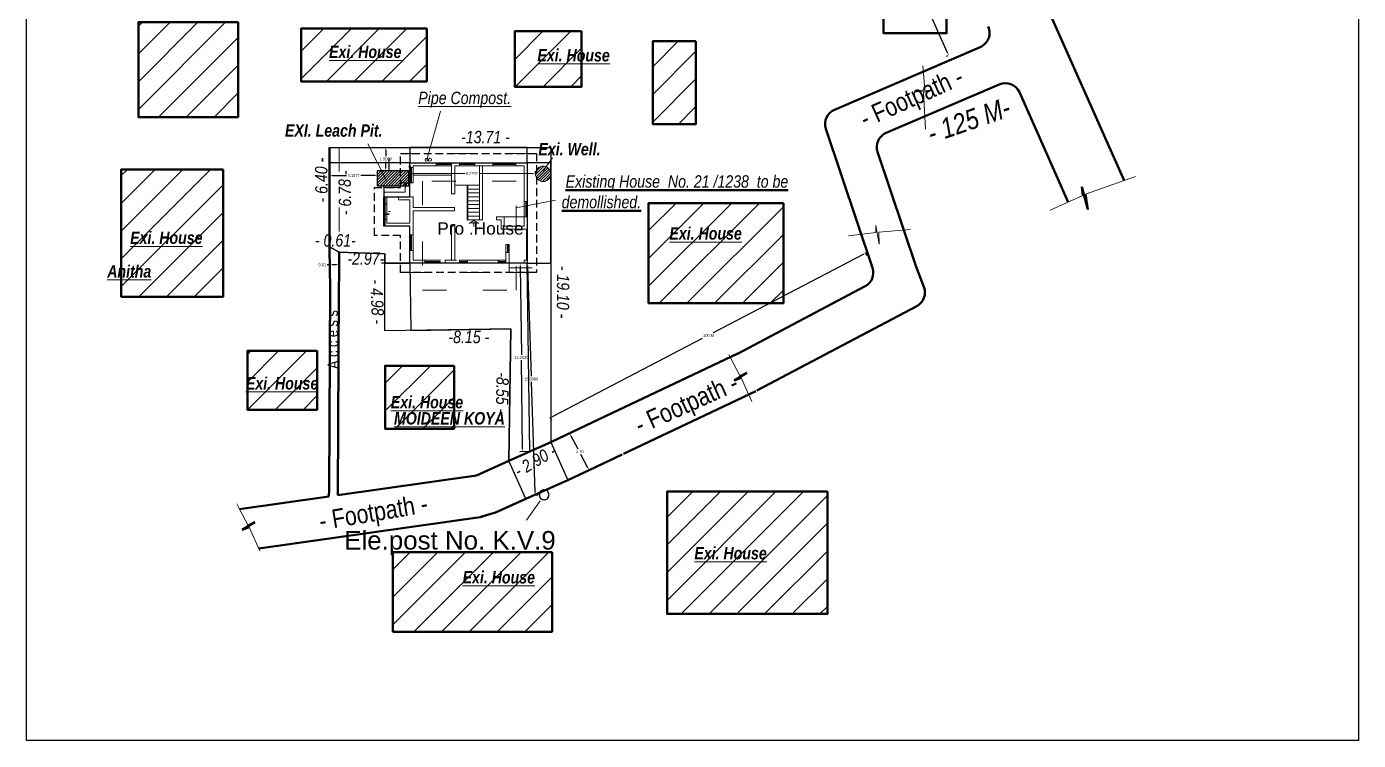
# Model space of a CAD drawing. Header units: metres. Extents: x -434 to -90, y -42 to 108.
# Drawn here: x -388.6 to -302.3, y -41.5 to 4.7 of the extents above; entities that cross this region are included whole.
import ezdxf

# ---------------------------------------------------------------- set-up
doc = ezdxf.new("R2010")
doc.units = ezdxf.units.M
doc.header["$MEASUREMENT"] = 0
doc.linetypes.add('ACAD_ISO03W100', pattern=[30, 12, -18])
doc.linetypes.add('DASHED', pattern=[0.75, 0.5, -0.25])
for name, color, linetype, plot in [('BLK_1_COVERED_AREA', 140, 'Continuous', False), ('BLK_1_LVL_0_BLDG_FOOT_PRINT', 1, 'Continuous', False), ('BLK_1_LVL_0_FRONT_YARD', 2, 'Continuous', False), ('BLK_1_LVL_0_REAR_YARD', 11, 'Continuous', False), ('BLK_1_LVL_0_SIDE_YARD1', 171, 'Continuous', False), ('BLK_1_LVL_0_SIDE_YARD2', 102, 'Continuous', False), ('BLK_1_MAX_HEIGHT_CAL', 7, 'Continuous', False), ('CULD_1', 6, 'Continuous', False), ('DIST_WELL', 7, 'Continuous', False), ('PLOT_BOUNDARY', 70, 'Continuous', False), ('SHORTEST_DIST_TO_ROAD', 7, 'Continuous', False), ('WASTE_DISPOSAL', 7, 'Continuous', False), ('WELL', 7, 'Continuous', False)]:
    doc.layers.add(name, color=color, linetype=linetype, plot=plot)
doc.layers.add('SHADE_OVERHANG', color=6, linetype='Continuous')
doc.styles.get("Standard").update_dxf_attribs({"font": 'ARIAL.TTF'})
doc.dimstyles.get("Standard").update_dxf_attribs({"dimtxt": 0.18, "dimasz": 0.18, "dimexe": 0.18, "dimexo": 0.0625, "dimgap": 0.09, "dimtad": 0, "dimtih": 1, "dimtoh": 1, "dimdec": 4, "dimzin": 0, "dimdsep": 46, "dimtxsty": 'Standard', "dimcen": 0.09, "dimadec": 0, "dimazin": 0, "dimtfac": 1, "dimtdec": 4, "dimtofl": 0, "dimtmove": 0, "dimatfit": 3, "dimfxl": 1, "dimtolj": 1, "dimtzin": 0, "dimarcsym": 0})
pattern_1 = [(45, (-257165.0639, 286690.3285), (-0.898025612, 0.898025612), [])]

# ---------------------------------------------------------------- blocks, each defined once
blk = doc.blocks.new('*D160')
at = {"color": 0, "lineweight": -2, "ltscale": 0.13, "transparency": 16777216}
for p, q in [((-368.928, -10.741), (-369.108, -10.743)), ((-368.927, -10.801), (-368.926, -10.921)), ((-368.513, -10.736), (-368.748, -10.739)), ((-368.332, -10.793), (-368.331, -10.913))]:
    blk.add_line(p, q, dxfattribs=at)
at = {"color": 0, "ltscale": 0.13, "transparency": 16777216}
for points in [[(-368.748, -10.709), (-368.748, -10.769), (-368.928, -10.741)], [(-368.513, -10.706), (-368.513, -10.766), (-368.333, -10.733)]]:
    blk.add_solid(points, dxfattribs=at)
at = {"layer": 'Defpoints', "color": 0, "ltscale": 0.13, "transparency": 16777216}
for p in [(-368.928, -10.739), (-368.928, -10.741), (-368.333, -10.731)]:
    blk.add_point(p, dxfattribs=at)
at = {"color": 0, "lineweight": 20, "ltscale": 0.13, "transparency": 16777216, "insert": (-369.455, -10.743), "char_height": 0.18, "attachment_point": 5}
blk.add_mtext('\\A1; 0.61', dxfattribs=at)
blk = doc.blocks.new('*D161')
at = {"color": 0, "lineweight": -2, "ltscale": 0.13, "transparency": 16777216}
for p, q in [((-353.359, -21.63), (-353.256, -21.574)), ((-353.329, -21.818), (-352.871, -22.668)), ((-352.217, -23.881), (-352.675, -23.031)), ((-352.077, -24.01), (-351.974, -23.954))]:
    blk.add_line(p, q, dxfattribs=at)
at = {"color": 0, "ltscale": 0.13, "transparency": 16777216}
for points in [[(-353.302, -21.804), (-353.355, -21.832), (-353.414, -21.659)], [(-352.191, -23.867), (-352.244, -23.895), (-352.132, -24.04)]]:
    blk.add_solid(points, dxfattribs=at)
at = {"layer": 'Defpoints', "color": 0, "ltscale": 0.13, "transparency": 16777216}
for p in [(-353.414, -21.659), (-352.132, -24.04), (-352.132, -24.04)]:
    blk.add_point(p, dxfattribs=at)
at = {"color": 0, "lineweight": 9, "ltscale": 0.13, "transparency": 16777216, "insert": (-352.773, -22.849), "char_height": 0.18, "attachment_point": 5}
blk.add_mtext('\\A1; 2.70', dxfattribs=at)
blk = doc.blocks.new('*D150')
at = {"color": 0, "lineweight": -2, "ltscale": 0.13, "transparency": 16777216}
for p, q in [((-340.521, 28.756), (-340.628, 28.708)), ((-340.39, 28.618), (-334.738, 15.983)), ((-328.924, 2.984), (-334.576, 15.619)), ((-328.907, 2.795), (-329.014, 2.747))]:
    blk.add_line(p, q, dxfattribs=at)
at = {"color": 0, "ltscale": 0.13, "transparency": 16777216}
for points in [[(-340.363, 28.63), (-340.418, 28.605), (-340.464, 28.782)], [(-328.896, 2.997), (-328.951, 2.972), (-328.85, 2.82)]]:
    blk.add_solid(points, dxfattribs=at)
at = {"layer": 'Defpoints', "color": 0, "ltscale": 0.13, "transparency": 16777216}
for p in [(-340.464, 28.782), (-328.85, 2.82), (-328.85, 2.82)]:
    blk.add_point(p, dxfattribs=at)
at = {"color": 0, "lineweight": 9, "ltscale": 0.13, "transparency": 16777216, "insert": (-334.657, 15.801), "char_height": 0.18, "attachment_point": 5}
blk.add_mtext('\\A1; 300. M', dxfattribs=at)
blk = doc.blocks.new('*D151')
at = {"color": 0, "lineweight": -2, "ltscale": 0.13, "transparency": 16777216}
for p, q in [((-334.391, -10.067), (-344.098, -15.136)), ((-334.255, -9.938), (-334.148, -10.143)), ((-354.501, -20.568), (-344.794, -15.499)), ((-354.684, -20.606), (-354.577, -20.811))]:
    blk.add_line(p, q, dxfattribs=at)
at = {"color": 0, "ltscale": 0.13, "transparency": 16777216}
for points in [[(-334.405, -10.04), (-334.377, -10.094), (-334.232, -9.984)], [(-354.515, -20.541), (-354.487, -20.595), (-354.66, -20.651)]]:
    blk.add_solid(points, dxfattribs=at)
at = {"layer": 'Defpoints', "color": 0, "ltscale": 0.13, "transparency": 16777216}
for p in [(-334.284, -9.883), (-334.232, -9.984), (-354.713, -20.551)]:
    blk.add_point(p, dxfattribs=at)
at = {"color": 0, "lineweight": 9, "ltscale": 0.13, "transparency": 16777216, "insert": (-344.446, -15.317), "char_height": 0.18, "attachment_point": 5}
blk.add_mtext('\\A1; 100.M', dxfattribs=at)
blk = doc.blocks.new('*D190')
at = {"layer": 'Defpoints', "color": 0, "transparency": 16777216}
for p in [(-356.143, -10.635), (-356.442, -22.844), (-355.98, -22.837)]:
    blk.add_point(p, dxfattribs=at)
at = {"layer": 'SHORTEST_DIST_TO_ROAD', "color": 0, "lineweight": -2, "transparency": 16777216}
for p, q in [((-356.206, -10.636), (-356.786, -10.644)), ((-356.603, -10.822), (-356.526, -16.561)), ((-356.445, -22.664), (-356.522, -16.925)), ((-356.042, -22.838), (-356.622, -22.846))]:
    blk.add_line(p, q, dxfattribs=at)
at = {"layer": 'SHORTEST_DIST_TO_ROAD', "color": 0, "transparency": 16777216}
for points in [[(-356.573, -10.821), (-356.633, -10.822), (-356.606, -10.642)], [(-356.415, -22.663), (-356.475, -22.664), (-356.442, -22.844)]]:
    blk.add_solid(points, dxfattribs=at)
at = {"layer": 'SHORTEST_DIST_TO_ROAD', "color": 0, "transparency": 16777216, "insert": (-356.524, -16.743), "char_height": 0.18, "attachment_point": 5}
blk.add_mtext('\\A1;12.2030', dxfattribs=at)
blk = doc.blocks.new('*D191')
at = {"layer": 'BLK_1_MAX_HEIGHT_CAL', "color": 0, "lineweight": -2, "transparency": 16777216}
for p, q in [((-356.137, -10.815), (-355.891, -17.954)), ((-356.081, -10.633), (-355.963, -10.629)), ((-355.633, -25.456), (-355.879, -18.318)), ((-355.565, -25.634), (-355.447, -25.63))]:
    blk.add_line(p, q, dxfattribs=at)
at = {"layer": 'BLK_1_MAX_HEIGHT_CAL', "color": 0, "transparency": 16777216}
for points in [[(-356.107, -10.814), (-356.167, -10.816), (-356.143, -10.635)], [(-355.603, -25.455), (-355.663, -25.457), (-355.627, -25.636)]]:
    blk.add_solid(points, dxfattribs=at)
at = {"layer": 'Defpoints', "color": 0, "transparency": 16777216}
for p in [(-356.143, -10.635), (-355.627, -25.636), (-355.627, -25.636)]:
    blk.add_point(p, dxfattribs=at)
at = {"layer": 'BLK_1_MAX_HEIGHT_CAL', "color": 0, "transparency": 16777216, "insert": (-355.885, -18.136), "char_height": 0.18, "attachment_point": 5}
blk.add_mtext('\\A1;15.0098', dxfattribs=at)
blk = doc.blocks.new('*D192')
at = {"layer": 'Defpoints', "color": 0, "transparency": 16777216}
for p in [(-365.835, -3.133), (-365.307, -3.133), (-365.835, -4.639)]:
    blk.add_point(p, dxfattribs=at)
at = {"layer": 'DIST_WELL', "color": 0, "lineweight": -2, "transparency": 16777216}
for p, q in [((-365.773, -3.133), (-365.127, -3.133)), ((-365.307, -3.313), (-365.307, -3.704)), ((-365.307, -4.459), (-365.307, -4.068)), ((-365.773, -4.639), (-365.127, -4.639))]:
    blk.add_line(p, q, dxfattribs=at)
at = {"layer": 'DIST_WELL', "color": 0, "transparency": 16777216}
for points in [[(-365.337, -3.313), (-365.277, -3.313), (-365.307, -3.133)], [(-365.337, -4.459), (-365.277, -4.459), (-365.307, -4.639)]]:
    blk.add_solid(points, dxfattribs=at)
at = {"layer": 'DIST_WELL', "color": 0, "transparency": 16777216, "insert": (-365.307, -3.886), "char_height": 0.18, "attachment_point": 5}
blk.add_mtext('\\A1;1.5059', dxfattribs=at)
blk = doc.blocks.new('*D193')
at = {"layer": 'Defpoints', "color": 0, "transparency": 16777216}
for p in [(-368.943, -4.959), (-368.943, -4.959), (-365.835, -4.959)]:
    blk.add_point(p, dxfattribs=at)
at = {"layer": 'DIST_WELL', "color": 0, "lineweight": -2, "transparency": 16777216}
for p, q in [((-368.943, -4.897), (-368.943, -4.779)), ((-368.763, -4.959), (-367.853, -4.959)), ((-366.015, -4.959), (-366.926, -4.959)), ((-365.835, -4.897), (-365.835, -4.779))]:
    blk.add_line(p, q, dxfattribs=at)
at = {"layer": 'DIST_WELL', "color": 0, "transparency": 16777216}
for points in [[(-368.763, -4.929), (-368.763, -4.989), (-368.943, -4.959)], [(-366.015, -4.929), (-366.015, -4.989), (-365.835, -4.959)]]:
    blk.add_solid(points, dxfattribs=at)
at = {"layer": 'DIST_WELL', "color": 0, "transparency": 16777216, "insert": (-367.389, -4.959), "char_height": 0.18, "attachment_point": 5}
blk.add_mtext('\\A1;3.1077', dxfattribs=at)
blk = doc.blocks.new('*D194')
at = {"layer": 'Defpoints', "color": 0, "transparency": 16777216}
for p in [(-363.835, -4.797), (-355.615, -4.847), (-355.615, -4.847)]:
    blk.add_point(p, dxfattribs=at)
at = {"layer": 'DIST_WELL', "color": 0, "lineweight": -2, "transparency": 16777216}
for p, q in [((-363.836, -4.86), (-363.837, -4.977)), ((-363.655, -4.798), (-360.189, -4.819)), ((-355.795, -4.846), (-359.261, -4.825)), ((-355.614, -4.785), (-355.614, -4.667))]:
    blk.add_line(p, q, dxfattribs=at)
at = {"layer": 'DIST_WELL', "color": 0, "transparency": 16777216}
for points in [[(-363.655, -4.768), (-363.656, -4.828), (-363.835, -4.797)], [(-355.795, -4.816), (-355.795, -4.876), (-355.615, -4.847)]]:
    blk.add_solid(points, dxfattribs=at)
at = {"layer": 'DIST_WELL', "color": 0, "transparency": 16777216, "insert": (-359.725, -4.822), "char_height": 0.18, "attachment_point": 5}
blk.add_mtext('\\A1;8.2207', dxfattribs=at)

msp = doc.modelspace()

# ---------------------------------------------------------------- hatches: boundary and pattern name
at = {"lineweight": 20, "ltscale": 0.13}
h = msp.add_hatch(dxfattribs=at)
h.set_pattern_fill('ANSI31', color=1, scale=0.4, style=0)
h.set_pattern_definition([(45, (-256985.8413, 286842.1904), (-0.898025612, 0.898025612), [])])
h.paths.add_polyline_path([(-345.2211, 3.74267), (-348.02327, 3.74267), (-348.02327, -1.625), (-345.2211, -1.625)])
h.paths.add_polyline_path([(-348.83275, 12.63413), (-353.59543, 12.63413), (-353.59543, 8.13879), (-348.83275, 8.13879)])
h.paths.add_polyline_path([(-359.41648, 11.31198), (-365.97835, 11.31198), (-365.97835, 6.44643), (-359.41648, 6.44643)])
h.paths.add_polyline_path([(-374.8687, 4.96564), (-381.32476, 4.96564), (-381.32476, -1.16918), (-374.8687, -1.16918)])
h.paths.add_polyline_path([(-318.17902, 14.78331), (-321.47321, 14.78331), (-321.47321, 9.95478), (-318.17902, 9.95478)])
h.paths.add_polyline_path([(-327.29054, 32.41232), (-327.99298, 33.74396), (-330.54501, 32.39777), (-328.6504, 28.80608), (-326.2282, 30.08378)])
h = msp.add_hatch(dxfattribs=at)
h.set_pattern_fill('ANSI31', color=3, scale=0.4, style=0)
h.set_pattern_definition(pattern_1)
h.paths.add_polyline_path([(-362.65274, 4.55689), (-370.79127, 4.55689), (-370.79127, 1.13648), (-362.65274, 1.13648)])
h.paths.add_polyline_path([(-352.63053, 4.38699), (-356.95838, 4.38699), (-356.95838, 0.7984), (-352.63053, 0.7984)])
h.paths.add_polyline_path([(-339.55915, -6.7368), (-348.28537, -6.7368), (-348.28537, -13.231), (-339.55915, -13.231)])
h.paths.add_polyline_path([(-375.84661, -4.56657), (-382.44106, -4.56657), (-382.44106, -12.80441), (-375.84661, -12.80441)])
h.paths.add_polyline_path([(-369.75014, -16.32101), (-374.26666, -16.32101), (-374.26666, -20.13158), (-369.75014, -20.13158)])
h.paths.add_polyline_path([(-360.88721, -17.27408), (-365.35053, -17.27408), (-365.35053, -21.355), (-360.88721, -21.355)])
h.paths.add_polyline_path([(-369.17854, 3.65432), (-364.13406, 3.65432), (-364.13406, 2.29432), (-369.17854, 2.29432)], flags=24)
h.paths.add_polyline_path([(-355.68786, 3.43238), (-350.64339, 3.43238), (-350.64339, 2.07238), (-355.68786, 2.07238)], flags=9)
h.paths.add_polyline_path([(-347.13823, -8.10774), (-342.09376, -8.10774), (-342.09376, -9.46774), (-347.13823, -9.46774)], flags=24)
h.paths.add_polyline_path([(-382.05859, -8.38515), (-377.01412, -8.38515), (-377.01412, -9.74515), (-382.05859, -9.74515)], flags=24)
h.paths.add_polyline_path([(-374.56373, -17.81697), (-369.51926, -17.81697), (-369.51926, -19.17697), (-374.56373, -19.17697)], flags=9)
h.paths.add_polyline_path([(-365.18128, -19.03759), (-360.13681, -19.03759), (-360.13681, -20.39759), (-365.18128, -20.39759)], flags=9)
at = {"lineweight": 9, "ltscale": 0.13}
h = msp.add_hatch(dxfattribs=at)
h.set_pattern_fill('ANSI31', color=1, scale=0.04, style=0)
h.set_pattern_definition([(45, (-257165.06386, 286690.32848), (-0.08980256121, 0.08980256121), [])])
h.paths.add_polyline_path([(-355.22313, -4.35921, 0.35163087), (-355.61486, -4.84735, 0.35163087), (-355.22313, -5.33548)])
h.paths.add_polyline_path([(-355.22313, -4.35921), (-355.22313, -5.33548, 0.42481307), (-354.62313, -4.93796), (-354.62313, -4.75673, 0.42481307)])
h.paths.add_polyline_path([(-364.02313, -4.63866), (-365.83545, -4.63866), (-365.83545, -5.63866), (-364.02313, -5.63866), (-364.02313, -5.43281)])
h.paths.add_polyline_path([(-363.83545, -4.63866), (-364.02313, -4.63866), (-364.02313, -5.43281), (-363.83545, -5.43281)])
h.paths.add_polyline_path([(-363.83545, -5.43281), (-364.02313, -5.43281), (-364.02313, -5.63866), (-363.83545, -5.63866)])
at = {"lineweight": 20, "ltscale": 0.13}
h = msp.add_hatch(dxfattribs=at)
h.set_pattern_fill('ANSI31', color=3, scale=0.4, style=0)
h.set_pattern_definition(pattern_1)
h.paths.add_polyline_path([(-354.53958, -29.35834), (-364.84327, -29.35834), (-364.84327, -34.50731), (-354.53958, -34.50731)])
h.paths.add_polyline_path([(-336.70919, -25.42711), (-347.08772, -25.42711), (-347.08772, -33.35162), (-336.70919, -33.35162)])
h.paths.add_polyline_path([(-360.53101, -30.3806), (-355.48654, -30.3806), (-355.48654, -31.7406), (-360.53101, -31.7406)], flags=24)
h.paths.add_polyline_path([(-345.52339, -28.81832), (-340.47891, -28.81832), (-340.47891, -30.17832), (-345.52339, -30.17832)], flags=24)

# ---------------------------------------------------------------- linework, layer by layer
at = {"color": 6, "lineweight": 50, "ltscale": 0.13}
for p, q in [((-326.14124, 14.23134), (-317.50054, -5.27972)), ((-336.25531, -0.69688), (-326.80862, 3.36343)), ((-332.90383, -2.1952), (-325.58814, 0.94918)), ((-324.27891, 0.43537), (-321.1267, -6.68245)), ((-333.78772, -10.92739), (-336.80839, -1.93401)), ((-368.94313, -3.13281), (-368.94313, -9.57281)), ((-330.95768, -10.87322), (-333.4569, -3.43233)), ((-363.74313, -4.33262), (-363.74313, -4.43548)), ((-320.17476, -6.25548), (-320.24033, -5.68489)), ((-320.24033, -5.68489), (-319.83328, -7.15476)), ((-319.83328, -7.15476), (-319.98484, -6.15758)), ((-368.94313, -9.57281), (-368.92341, -11.10392)), ((-368.33313, -9.88773), (-368.33313, -11.31162)), ((-368.92347, -11.09944), (-368.91125, -12.14865)), ((-330.95768, -10.87322), (-330.45718, -12.17215)), ((-368.33313, -11.30623), (-368.34136, -12.35919)), ((-368.90718, -12.14747), (-368.97448, -25.30324)), ((-368.34372, -12.35326), (-368.41102, -25.50904)), ((-342.53955, -16.50095), (-334.26844, -12.12991)), ((-341.27801, -18.88811), (-330.92307, -13.41583)), ((-351.0729, -20.54875), (-342.5089, -16.48641)), ((-341.93187, -17.73301), (-342.75047, -18.23868)), ((-342.75047, -18.23868), (-342.29638, -18.05211)), ((-342.35699, -17.95277), (-341.93187, -17.73301)), ((-349.91574, -22.98822), (-341.35174, -18.92587)), ((-353.21391, -21.56434), (-351.0729, -20.54875)), ((-357.33587, -23.44193), (-354.62313, -22.23281)), ((-354.62313, -22.23281), (-353.21391, -21.56434)), ((-352.13209, -24.03954), (-349.99109, -23.02395)), ((-357.33587, -23.44193), (-359.42621, -24.38222)), ((-353.52424, -24.69824), (-352.05674, -24.0038)), ((-359.42621, -24.38222), (-368.41494, -25.66395)), ((-356.23667, -25.90805), (-353.52394, -24.69893)), ((-368.98565, -25.74533), (-374.77656, -26.57108)), ((-368.97448, -25.30324), (-368.98565, -25.74533)), ((-368.41052, -25.48928), (-368.41494, -25.66395)), ((-356.22824, -25.90427), (-358.19548, -26.78919)), ((-373.79114, -27.40389), (-374.60975, -27.90955)), ((-374.21627, -27.62364), (-373.79114, -27.40389)), ((-359.04506, -27.05518), (-373.5295, -29.12057)), ((-359.15864, -27.07138), (-358.19548, -26.78919)), ((-374.60975, -27.90955), (-374.15565, -27.72299))]:
    msp.add_line(p, q, dxfattribs=at)
at = {"color": 1, "lineweight": 9, "ltscale": 0.13}
for p, q in [((-330.53704, 2.15287), (-330.40755, 0.62171)), ((-330.40755, 0.62171), (-331.07647, 0.44918)), ((-331.07647, 0.44918), (-329.90228, 0.58314)), ((-329.90228, 0.58314), (-330.49021, 0.4344)), ((-330.49021, 0.4344), (-330.34839, -1.95006)), ((-333.57984, -8.65106), (-333.57984, -8.18507)), ((-333.57984, -8.18507), (-333.35478, -9.4078)), ((-333.3682, -8.62441), (-331.33577, -8.45226)), ((-335.33188, -8.86471), (-333.57984, -8.65106)), ((-333.35478, -9.4078), (-333.3682, -8.62441)), ((-356.14313, -10.58032), (-356.14313, -10.32056)), ((-355.3108, -26.02481), (-356.19836, -27.28716))]:
    msp.add_line(p, q, dxfattribs=at)
at = {"color": 3, "lineweight": 20, "ltscale": 0.13}
for p, q in [((-362.64949, -3.93691), (-361.75385, -0.78133)), ((-368.33313, -3.13281), (-368.94313, -3.13281)), ((-354.62313, -3.13281), (-368.33313, -3.13281)), ((-366.47726, -2.89848), (-365.26786, -5.27593)), ((-354.62313, -3.13281), (-354.62313, -22.23281)), ((-354.62313, -3.13281), (-354.62313, -22.23281)), ((-362.04313, -4.13548), (-361.04313, -4.13548)), ((-362.04313, -4.13548), (-361.04313, -4.13548)), ((-362.04313, -4.18548), (-361.04313, -4.18548)), ((-362.04313, -4.18548), (-361.04313, -4.18548)), ((-362.04313, -4.23548), (-361.04313, -4.23548)), ((-362.04313, -4.23548), (-361.04313, -4.23548)), ((-361.54313, -4.23548), (-361.54313, -4.13548)), ((-360.54313, -4.13548), (-359.54313, -4.13548)), ((-360.54313, -4.13548), (-359.54313, -4.13548)), ((-360.54313, -4.13548), (-359.54313, -4.13548)), ((-360.54313, -4.18548), (-359.54313, -4.18548)), ((-360.54313, -4.18548), (-359.54313, -4.18548)), ((-360.54313, -4.23548), (-359.54313, -4.23548)), ((-360.54313, -4.23548), (-359.54313, -4.23548)), ((-360.04313, -4.23548), (-360.04313, -4.13548)), ((-360.04313, -4.23548), (-360.04313, -4.13548)), ((-358.37472, -4.13548), (-356.87472, -4.13548)), ((-358.37472, -4.18548), (-356.87472, -4.18548)), ((-358.37472, -4.23548), (-356.87472, -4.23548)), ((-357.87472, -4.13548), (-357.87472, -4.23548)), ((-357.37472, -4.13548), (-357.37472, -4.23548)), ((-355.11788, -4.65758), (-354.50889, -3.80818)), ((-363.83545, -4.63866), (-365.83545, -4.63866)), ((-365.83545, -4.63866), (-365.83545, -5.63866)), ((-363.83545, -5.63866), (-363.83545, -4.63866)), ((-363.74313, -4.43548), (-363.74313, -5.43548)), ((-363.74313, -4.93548), (-363.64313, -4.93548)), ((-363.69313, -4.43548), (-363.69313, -5.43548)), ((-363.64313, -4.43548), (-363.64313, -5.43548)), ((-363.54313, -4.43548), (-363.54313, -5.43548)), ((-363.42857, -4.93548), (-363.54313, -4.93548)), ((-361.04313, -4.93548), (-363.44313, -4.93548)), ((-361.04313, -4.93548), (-363.44313, -4.93548)), ((-362.04313, -4.33548), (-361.04313, -4.33548)), ((-362.04313, -4.33548), (-361.04313, -4.33548)), ((-360.54313, -4.33548), (-359.54313, -4.33548)), ((-360.54313, -4.33548), (-359.54313, -4.33548)), ((-358.37472, -4.33548), (-356.87472, -4.33548)), ((-319.98484, -6.15758), (-316.75133, -5.01498)), ((-365.83545, -5.63866), (-363.83545, -5.63866)), ((-363.74313, -5.43548), (-364.34313, -5.43548)), ((-359.24313, -5.58548), (-360.84313, -5.58548)), ((-359.24313, -5.58548), (-360.04313, -5.58548)), ((-359.24313, -5.58548), (-360.04313, -5.58548)), ((-360.04313, -6.43656), (-360.04313, -5.58548)), ((-359.24313, -5.83548), (-360.04313, -5.83548)), ((-359.99313, -6.43656), (-359.99313, -5.58548)), ((-365.44313, -6.78232), (-365.44313, -7.78232)), ((-365.44313, -6.78232), (-365.44313, -7.78232)), ((-365.39313, -6.78232), (-365.39313, -7.78232)), ((-365.39313, -6.78232), (-365.39313, -7.78232)), ((-365.34313, -6.78232), (-365.34313, -7.78232)), ((-365.34313, -6.78232), (-365.34313, -7.78232)), ((-365.24313, -6.78232), (-365.24313, -7.78232)), ((-365.24313, -6.78232), (-365.24313, -7.78232)), ((-359.24313, -6.08548), (-360.04313, -6.08548)), ((-359.24313, -6.33548), (-360.04313, -6.33548)), ((-360.04313, -7.63548), (-360.04313, -6.43656)), ((-359.24313, -6.58548), (-360.04313, -6.58548)), ((-359.24313, -6.83548), (-360.04313, -6.83548)), ((-359.99313, -6.43736), (-359.99313, -6.40481)), ((-359.99313, -7.63548), (-359.99313, -6.43656)), ((-359.99313, -7.63548), (-359.99313, -6.43656)), ((-359.24313, -6.33548), (-359.88392, -6.33548)), ((-356.86577, -7.0474), (-354.31417, -6.55218)), ((-356.34313, -6.63548), (-356.34313, -7.63548)), ((-356.24313, -6.63548), (-356.24313, -7.63548)), ((-356.19313, -6.63548), (-356.19313, -7.63548)), ((-356.14313, -6.63548), (-356.14313, -7.63548)), ((-322.27682, -7.1983), (-320.17476, -6.25548)), ((-365.02313, -7.27965), (-365.12313, -7.27965)), ((-359.24313, -7.08548), (-360.04313, -7.08548)), ((-359.24313, -7.33548), (-360.04313, -7.33548)), ((-359.24313, -7.58548), (-360.04313, -7.58548)), ((-360.04313, -7.63548), (-360.04313, -7.83548)), ((-359.99313, -7.63548), (-359.99313, -7.83548)), ((-357.64399, -7.63548), (-356.34313, -7.63548)), ((-356.24313, -7.13548), (-356.14313, -7.13548)), ((-359.24313, -7.83548), (-360.04313, -7.83548)), ((-356.19313, -8.43548), (-356.19313, -10.43548)), ((-363.74313, -8.80338), (-363.74313, -9.80338)), ((-363.64313, -9.30338), (-363.74313, -9.30338)), ((-363.69313, -8.80338), (-363.69313, -9.80338)), ((-363.64313, -8.80338), (-363.64313, -9.80338)), ((-363.54313, -8.80338), (-363.54313, -9.80338)), ((-357.52313, -9.43281), (-357.52313, -9.93281)), ((-357.42313, -9.93281), (-357.42313, -9.43281)), ((-357.37313, -9.93281), (-357.37313, -9.43281)), ((-357.32313, -9.93281), (-357.32313, -9.43281)), ((-362.77154, -10.43548), (-361.77154, -10.43548)), ((-362.77154, -10.53548), (-361.77154, -10.53548)), ((-362.77154, -10.58548), (-361.77154, -10.58548)), ((-362.77154, -10.63548), (-361.77154, -10.63548)), ((-361.95154, -10.53281), (-361.95154, -10.63281)), ((-360.02313, -10.43281), (-360.52313, -10.43281)), ((-360.52313, -10.53281), (-360.02313, -10.53281)), ((-360.52313, -10.58281), (-360.02313, -10.58281)), ((-360.52313, -10.63281), (-360.02313, -10.63281)), ((-357.52313, -10.43281), (-358.02313, -10.43281)), ((-358.02313, -10.53281), (-357.52313, -10.53281)), ((-358.02313, -10.58281), (-357.52313, -10.58281)), ((-358.02313, -10.63281), (-357.52313, -10.63281)), ((-357.32313, -10.63281), (-357.32313, -11.23281)), ((-357.32313, -10.93281), (-355.82313, -10.93281)), ((-356.14313, -10.63548), (-356.14313, -11.23548)), ((-357.32313, -11.23281), (-355.82313, -11.23281)), ((-357.33587, -23.44193), (-357.21313, -14.89281)), ((-342.96998, -16.80121), (-343.09063, -16.56062)), ((-342.96998, -16.80121), (-342.35699, -17.95277)), ((-342.29638, -18.05211), (-341.60303, -19.59969)), ((-357.33587, -23.44193), (-354.62313, -22.23281)), ((-374.82926, -26.47208), (-374.94991, -26.23149)), ((-374.82926, -26.47208), (-374.21627, -27.62364)), ((-374.15565, -27.72299), (-373.4623, -29.27056))]:
    msp.add_line(p, q, dxfattribs=at)
at = {"color": 3, "linetype": 'ACAD_ISO03W100', "lineweight": 20, "ltscale": 0.13}
for p, q in [((-368.33313, -3.13281), (-368.33313, -9.91281)), ((-368.33313, -3.13281), (-368.33313, -9.91281)), ((-365.11202, -3.85785), (-365.11202, -4.63866)), ((-365.08202, -3.85785), (-365.08202, -4.63866)), ((-355.54313, -3.53548), (-364.34313, -3.53548)), ((-365.44208, -7.43014), (-365.44208, -5.63866)), ((-365.44208, -5.63866), (-365.44208, -7.47766)), ((-365.41208, -5.63866), (-365.41208, -7.47766)), ((-365.09363, -7.44766), (-365.44208, -7.44766)), ((-365.09363, -7.47766), (-365.44208, -7.47766)), ((-364.34313, -11.23548), (-355.54313, -11.23548))]:
    msp.add_line(p, q, dxfattribs=at)
at = {"color": 1, "lineweight": 20, "ltscale": 0.13}
for p, q in [((-362.04313, -4.13548), (-363.74313, -4.13548)), ((-363.74313, -4.33262), (-363.74313, -4.13548)), ((-362.04313, -4.33548), (-362.04313, -4.13548)), ((-360.54313, -4.13548), (-361.04313, -4.13548)), ((-361.04313, -4.33548), (-361.04313, -4.13548)), ((-360.54313, -4.13548), (-361.04313, -4.13548)), ((-361.04313, -4.33548), (-361.04313, -4.13548)), ((-360.54313, -4.33548), (-360.54313, -4.13548)), ((-360.54313, -4.33548), (-360.54313, -4.13548)), ((-358.37472, -4.13548), (-359.54313, -4.13548)), ((-359.54313, -4.33548), (-359.54313, -4.13548)), ((-359.54313, -4.33548), (-359.54313, -4.13548)), ((-358.37472, -4.13548), (-359.54313, -4.13548)), ((-359.54313, -4.33548), (-359.54313, -4.13548)), ((-358.37472, -4.13548), (-358.37472, -4.33548)), ((-356.14313, -4.13548), (-356.87472, -4.13548)), ((-356.87472, -4.13548), (-356.87472, -4.33548)), ((-356.14313, -4.13548), (-356.14313, -4.33548)), ((-363.74313, -4.43548), (-363.54313, -4.43548)), ((-362.04313, -4.33548), (-363.54313, -4.33548)), ((-363.54313, -4.33548), (-363.54313, -4.43548)), ((-362.04313, -4.33548), (-363.44313, -4.33548)), ((-361.04313, -4.33548), (-361.04313, -6.13548)), ((-361.04313, -4.33548), (-361.04313, -6.13548)), ((-360.54313, -4.33548), (-360.84313, -4.33548)), ((-360.54313, -4.33548), (-360.84313, -4.33548)), ((-360.84313, -4.33548), (-360.84313, -5.58548)), ((-360.54313, -4.33548), (-360.84313, -4.33548)), ((-360.54313, -4.33548), (-360.84313, -4.33548)), ((-360.84313, -4.33548), (-360.84313, -5.58548)), ((-358.37472, -4.33548), (-359.54313, -4.33548)), ((-359.24313, -4.33548), (-359.54313, -4.33548)), ((-358.37472, -4.33548), (-359.54313, -4.33548)), ((-359.24313, -4.33548), (-359.54313, -4.33548)), ((-359.24313, -5.53548), (-359.24313, -4.33548)), ((-359.24313, -4.33548), (-359.24313, -5.58548)), ((-359.04313, -4.33548), (-359.24313, -4.33548)), ((-359.24313, -5.53548), (-359.24313, -4.33548)), ((-359.24313, -4.33548), (-359.24313, -5.58548)), ((-359.04313, -4.33548), (-359.24313, -4.33548)), ((-359.04313, -5.08587), (-359.04313, -4.33548)), ((-359.04313, -7.63548), (-359.04313, -5.08548)), ((-359.04313, -7.63548), (-359.04313, -5.08548)), ((-356.34313, -4.33548), (-356.87472, -4.33548)), ((-356.34313, -4.33548), (-356.34313, -5.33548)), ((-356.14313, -4.33548), (-356.14313, -5.33548)), ((-365.44313, -6.33548), (-365.44313, -5.73548)), ((-365.44313, -5.73548), (-364.34313, -5.73548)), ((-365.44313, -6.03548), (-364.34313, -6.03548)), ((-363.74313, -5.43548), (-364.34313, -5.43548)), ((-364.34313, -6.03548), (-364.04313, -6.03548)), ((-364.04313, -5.43548), (-364.04313, -6.03548)), ((-364.02313, -5.43281), (-364.02313, -5.73281)), ((-363.74313, -5.43548), (-363.74313, -6.33548)), ((-363.74313, -5.43548), (-363.54313, -5.43548)), ((-360.84313, -5.58182), (-360.84313, -6.00567)), ((-360.84313, -5.68548), (-360.84313, -6.13548)), ((-360.84313, -5.68548), (-360.84313, -6.13548)), ((-359.24313, -5.58548), (-359.24313, -6.17318)), ((-359.24313, -7.63548), (-359.24313, -5.68548)), ((-359.24313, -7.63548), (-359.24313, -5.68548)), ((-356.34313, -5.33548), (-356.34313, -6.63548)), ((-356.34313, -5.33548), (-356.34313, -6.63548)), ((-356.14313, -5.33548), (-356.14313, -6.63548)), ((-365.44313, -6.33548), (-365.44313, -6.78232)), ((-363.74313, -6.33548), (-365.44313, -6.33548)), ((-365.44313, -6.33548), (-365.44313, -6.78232)), ((-363.74313, -6.33548), (-365.44313, -6.33548)), ((-365.24313, -6.78232), (-365.44313, -6.78232)), ((-365.24313, -6.78232), (-365.44313, -6.78232)), ((-365.24313, -6.53548), (-365.24313, -6.33548)), ((-365.24313, -6.53548), (-365.24313, -6.78232)), ((-365.24313, -6.53548), (-365.24313, -6.78232)), ((-364.49313, -6.53548), (-364.49313, -6.33548)), ((-363.74313, -6.53548), (-364.49313, -6.53548)), ((-363.74313, -6.53548), (-364.49313, -6.53548)), ((-363.74313, -6.33548), (-363.54313, -6.33548)), ((-363.74313, -6.33548), (-363.54313, -6.33548)), ((-363.74313, -6.33548), (-363.54313, -6.33548)), ((-363.74313, -6.53548), (-363.74313, -8.03548)), ((-363.74313, -8.03548), (-363.74313, -6.53548)), ((-363.74313, -6.53548), (-363.74313, -8.03548)), ((-363.74313, -8.03548), (-363.74313, -6.53548)), ((-363.54313, -6.33548), (-363.54313, -7.03548)), ((-363.54313, -6.33548), (-363.54313, -7.03548)), ((-363.54313, -6.33548), (-363.54313, -7.03548)), ((-363.54313, -7.03548), (-363.54313, -6.76673)), ((-361.04313, -6.13548), (-360.84313, -6.13548)), ((-361.04313, -6.13548), (-360.84313, -6.13548)), ((-359.24313, -6.08548), (-359.47354, -6.08548)), ((-356.34313, -6.63548), (-356.14313, -6.63548)), ((-361.04313, -7.03548), (-363.54313, -7.03548)), ((-361.04313, -7.03548), (-363.54313, -7.03548)), ((-361.04313, -7.23548), (-363.54313, -7.23548)), ((-361.04313, -7.23548), (-363.54313, -7.23548)), ((-363.54313, -8.03548), (-363.54313, -7.23548)), ((-361.0539, -7.23548), (-360.8539, -7.23548)), ((-361.0539, -7.23548), (-360.8539, -7.23548)), ((-361.04313, -7.03548), (-360.84313, -7.03548)), ((-361.04313, -7.03548), (-360.84313, -7.03548)), ((-360.84663, -7.03548), (-360.84663, -7.23548)), ((-360.84663, -7.23548), (-360.84663, -7.03548)), ((-360.84663, -7.03548), (-360.84663, -7.23548)), ((-360.84663, -7.23548), (-360.84663, -7.03548)), ((-359.24313, -7.63548), (-359.24313, -7.83548)), ((-359.04313, -7.63548), (-359.04313, -7.83548)), ((-357.64313, -7.63548), (-358.14313, -7.63548)), ((-358.14313, -7.63548), (-358.14313, -7.83548)), ((-357.64399, -7.63548), (-357.64399, -8.23548)), ((-357.64313, -7.83548), (-357.64313, -7.63548)), ((-356.34313, -7.63548), (-356.34313, -8.23548)), ((-356.34313, -7.63548), (-356.14313, -7.63548)), ((-356.14313, -7.63548), (-356.14313, -10.43548)), ((-365.44313, -7.78232), (-365.44313, -8.23548)), ((-365.24313, -7.78232), (-365.44313, -7.78232)), ((-365.24313, -7.78232), (-365.44313, -7.78232)), ((-365.06764, -8.23548), (-365.44313, -8.23548)), ((-365.06764, -8.23548), (-365.44313, -8.23548)), ((-365.24313, -7.78232), (-365.24313, -8.03548)), ((-365.24313, -7.78232), (-365.24313, -8.03548)), ((-365.06764, -8.03548), (-365.24313, -8.03548)), ((-365.06764, -8.03548), (-365.24313, -8.03548)), ((-363.74313, -8.03548), (-365.06764, -8.03548)), ((-363.74313, -8.03548), (-365.06764, -8.03548)), ((-363.74313, -8.23548), (-365.06764, -8.23548)), ((-363.74313, -8.23548), (-365.06764, -8.23548)), ((-363.74313, -8.23548), (-363.74313, -8.80338)), ((-363.74313, -8.23548), (-363.74313, -8.80338)), ((-363.54313, -8.03548), (-363.54313, -8.80338)), ((-363.54313, -8.03548), (-363.54313, -8.80338)), ((-361.04313, -10.43548), (-361.04313, -8.13548)), ((-361.04313, -8.13548), (-360.84313, -8.13548)), ((-360.84313, -10.43548), (-360.84313, -8.13548)), ((-359.04289, -7.83548), (-359.24289, -7.83548)), ((-357.84313, -7.83548), (-358.14313, -7.83548)), ((-357.84313, -7.83548), (-357.84313, -8.43548)), ((-357.84313, -8.43548), (-356.14313, -8.43548)), ((-357.64313, -7.83548), (-357.64399, -7.83548)), ((-357.64313, -7.83548), (-357.64399, -7.83548)), ((-357.64399, -8.23548), (-356.34313, -8.23548)), ((-357.64399, -8.43548), (-356.34313, -8.43548)), ((-357.64313, -7.83548), (-357.64313, -8.23548)), ((-357.32313, -8.43281), (-357.52313, -8.43281)), ((-356.34313, -7.83548), (-356.34313, -8.23548)), ((-363.54313, -8.80338), (-363.74313, -8.80338)), ((-357.32313, -9.43281), (-357.52313, -9.43281)), ((-365.36157, -10.03281), (-365.36546, -15.0103)), ((-363.74313, -9.80338), (-363.74313, -10.43548)), ((-363.54313, -9.80338), (-363.74313, -9.80338)), ((-363.54313, -9.80338), (-363.54313, -10.43548)), ((-357.52313, -9.93281), (-357.52313, -10.43281)), ((-357.32313, -9.93281), (-357.52313, -9.93281)), ((-357.32313, -9.93281), (-357.32313, -10.63281)), ((-363.74313, -10.43548), (-363.74313, -10.63548)), ((-362.77154, -10.63548), (-363.74313, -10.63548)), ((-362.77154, -10.43548), (-363.54313, -10.43548)), ((-362.77154, -10.43548), (-362.77154, -10.63548)), ((-360.72313, -10.43281), (-361.45154, -10.43281)), ((-361.45154, -10.43281), (-361.45154, -10.63281)), ((-360.52313, -10.63281), (-361.45154, -10.63281)), ((-360.52313, -10.43281), (-360.52313, -10.63281)), ((-358.02313, -10.43281), (-360.02313, -10.43281)), ((-360.02313, -10.43281), (-360.02313, -10.63281)), ((-358.02313, -10.63281), (-360.02313, -10.63281)), ((-358.02313, -10.43281), (-358.02313, -10.63281)), ((-356.34313, -10.63548), (-357.84313, -10.63548)), ((-357.52313, -10.43281), (-357.52313, -10.63281)), ((-356.34313, -10.43548), (-356.14313, -10.43548)), ((-356.14313, -10.43548), (-356.34313, -10.43548)), ((-356.34313, -10.43548), (-356.34313, -10.63548)), ((-356.34313, -10.63548), (-356.14313, -10.63548)), ((-356.14313, -10.41992), (-356.14313, -10.63548)), ((-365.36546, -15.0103), (-357.21313, -14.89281))]:
    msp.add_line(p, q, dxfattribs=at)
at = {"linetype": 'Continuous', "lineweight": 20, "ltscale": 0.13}
for p, q in [((-359.60615, -7.87156), (-359.90986, -8.05859)), ((-359.83463, -8.01227), (-359.36897, -8.01227)), ((-359.68387, -8.0293), (-359.53149, -8.0293)), ((-359.66178, -8.03769), (-359.56578, -8.03769)), ((-359.62575, -8.04766), (-359.58994, -8.04766)), ((-359.60615, -7.87156), (-359.27451, -8.06831)), ((-359.60615, -8.01227), (-359.60615, -8.26532))]:
    msp.add_line(p, q, dxfattribs=at)
msp.add_line((-363.74313, -10.63548), (-365.58543, -10.63548))
msp.add_lwpolyline([(-388.56415, 64.83989), (-302.32413, 64.83989), (-302.32413, -41.54255), (-388.56415, -41.54255)], close=True)
at = {"color": 6, "lineweight": 50, "ltscale": 0.13}
for points in [[(-328.99097, 9.1428), (-333.07423, 9.1428), (-333.07423, 4.25984), (-328.99097, 4.25984)], [(-374.8687, 4.96564), (-381.32476, 4.96564), (-381.32476, -1.16918), (-374.8687, -1.16918)], [(-362.65274, 4.55689), (-370.79127, 4.55689), (-370.79127, 1.13648), (-362.65274, 1.13648)], [(-352.63053, 4.38699), (-356.95838, 4.38699), (-356.95838, 0.7984), (-352.63053, 0.7984)], [(-345.2211, 3.74267), (-348.02327, 3.74267), (-348.02327, -1.625), (-345.2211, -1.625)], [(-375.84661, -4.56657), (-382.44106, -4.56657), (-382.44106, -12.80441), (-375.84661, -12.80441)], [(-339.55915, -6.7368), (-348.28537, -6.7368), (-348.28537, -13.231), (-339.55915, -13.231)], [(-369.75014, -16.32101), (-374.26666, -16.32101), (-374.26666, -20.13158), (-369.75014, -20.13158)], [(-360.88721, -17.27408), (-365.35053, -17.27408), (-365.35053, -21.355), (-360.88721, -21.355)], [(-336.70919, -25.42711), (-347.08772, -25.42711), (-347.08772, -33.35162), (-336.70919, -33.35162)], [(-354.53958, -29.35834), (-364.84327, -29.35834), (-364.84327, -34.50731), (-354.53958, -34.50731)]]:
    msp.add_lwpolyline(points, close=True, dxfattribs=at)
at = {"color": 3, "linetype": 'ACAD_ISO03W100', "lineweight": 20, "ltscale": 0.13}
msp.add_lwpolyline([(-362.92915, -12.38784), (-356.86577, -12.38784), (-356.86577, -5.32469), (-362.92915, -5.32469)], close=True, dxfattribs=at)
at = {"color": 3, "lineweight": 20, "ltscale": 0.13}
for centre in [(-362.66498, -3.92998), (-362.44789, -3.93625)]:
    msp.add_circle(centre, 0.1, dxfattribs=at)
at = {"color": 6, "lineweight": 50, "ltscale": 0.13}
for centre, start, end in [((-327.20351, 4.28216), 293.2586646, 23.8866987), ((-325.19326, 0.03044), 23.8866987, 113.2586646), ((-335.86043, -1.61561), 113.2586646, 198.5660292), ((-332.50895, -3.11393), 113.2586646, 198.5660292), ((-334.73567, -11.24578), 297.8551023, 18.5660292), ((-331.39031, -12.5317), 297.8551023, 21.0725413)]:
    msp.add_arc(centre, 1, start, end, dxfattribs=at)
at = {"layer": 'BLK_1_COVERED_AREA'}
msp.add_lwpolyline([(-356.14313, -10.63548), (-363.74313, -10.63548), (-363.74313, -8.23548), (-365.34313, -8.23548), (-365.34313, -6.33548), (-363.74313, -6.33548), (-363.74313, -4.13548), (-356.14313, -4.13548)], close=True, dxfattribs=at)
at = {"layer": 'BLK_1_LVL_0_BLDG_FOOT_PRINT'}
msp.add_lwpolyline([(-356.14313, -10.63548), (-363.74313, -10.63548), (-363.74313, -8.23548), (-365.34313, -8.23548), (-365.34313, -6.33548), (-363.74313, -6.33548), (-363.74313, -4.13548), (-356.14313, -4.13548)], close=True, dxfattribs=at)
at = {"layer": 'BLK_1_LVL_0_FRONT_YARD'}
msp.add_lwpolyline([(-363.74313, -10.63548), (-363.68044, -14.98601), (-357.21313, -14.89281), (-357.33587, -23.44193), (-355.9795, -22.83737), (-356.14313, -10.63548)], close=True, dxfattribs=at)
at = {"layer": 'BLK_1_LVL_0_REAR_YARD'}
msp.add_lwpolyline([(-363.74313, -4.13548), (-368.94313, -4.13548), (-368.94313, -9.57281), (-368.33313, -9.91281), (-365.36157, -10.03281), (-365.36157, -10.63548), (-363.74313, -10.63548), (-363.74313, -8.23548), (-365.44313, -8.23548), (-365.44313, -6.33548), (-363.74313, -6.33548)], close=True, dxfattribs=at)
at = {"layer": 'BLK_1_LVL_0_SIDE_YARD1'}
msp.add_lwpolyline([(-356.14313, -10.63548), (-354.62313, -10.63548), (-354.62313, -4.13548), (-356.14313, -4.13548)], close=True, dxfattribs=at)
at = {"layer": 'BLK_1_LVL_0_SIDE_YARD2'}
msp.add_lwpolyline([(-356.14313, -4.13548), (-356.14313, -3.13281), (-363.74313, -3.13281), (-363.74313, -4.13548)], close=True, dxfattribs=at)
at = {"layer": 'CULD_1'}
msp.add_lwpolyline([(-354.62313, -22.23281), (-353.52394, -24.69893), (-356.22824, -25.90427), (-357.33587, -23.44193)], close=True, dxfattribs=at)
at = {"layer": 'PLOT_BOUNDARY'}
msp.add_lwpolyline([(-354.62313, -22.23281), (-357.33587, -23.44193), (-357.21313, -14.89281), (-365.36546, -15.0103), (-365.36157, -10.03281), (-368.33313, -9.91281), (-368.94313, -9.57281), (-368.94313, -3.13281), (-354.62313, -3.13281)], close=True, dxfattribs=at)
at = {"layer": 'SHADE_OVERHANG', "linetype": 'DASHED'}
msp.add_lwpolyline([(-355.54313, -11.23548), (-364.34313, -11.23548), (-364.34313, -8.83548), (-366.04313, -8.83548), (-366.04313, -5.73548), (-364.34313, -5.73548), (-364.34313, -3.53548), (-355.54313, -3.53548)], close=True, dxfattribs=at)
at = {"layer": 'WASTE_DISPOSAL', "color": 1}
msp.add_lwpolyline([(-363.83545, -5.63866), (-365.83545, -5.63866), (-365.83545, -4.63866), (-363.83545, -4.63866)], close=True, dxfattribs=at)
at = {"layer": 'WELL', "color": 1, "lineweight": 20, "ltscale": 0.13}
msp.add_circle((-355.11486, -4.84735), 0.5, dxfattribs=at)

# ---------------------------------------------------------------- texts
at = {"linetype": 'ByBlock', "lineweight": 18, "ltscale": 0.1, "attachment_point": 1}
for s, insert, char_height, width in [('{\\fArial Narrow|b1|i1|c0|p34;\\LExi. House}', (-368.97854, 3.45432), 0.8, 18.8184592), ('{\\fArial Narrow|b1|i1|c0|p34;\\LExi. House}', (-355.48786, 3.23238), 0.8, 18.8184592), ('{\\fArial Narrow|b0|i1|c0|p34;\\L \\H4x;Pipe Compost.  }', (-363.28018, 0.47058), 0.2, 6.9364605), ('{\\fArial Narrow|b0|i1|c0|p34;-13.71 -}', (-360.42945, -2.06401), 0.8, 3.5260186), ('{\\fArial Narrow|b1|i1|c0|p34;\\LExi. House}', (-381.85859, -8.58515), 0.8, 18.8184592), ('Pro .House ', (-361.97169, -7.98531), 0.8, 6.293112), ('U P.', (-359.46453, -8.30064), 0.15, 4.7046148), ('{\\fArial Narrow|b1|i1|c0|p34;\\LExi. House}', (-346.93823, -8.30774), 0.8, 18.8184592), ('{\\fArial Narrow|b0|i1|c0|p34;- 0.61-}', (-369.89753, -8.75494), 0.8, 3.3776464), ('{\\fArial Narrow|b0|i1|c0|p34;-2.97-}', (-367.79384, -9.93521), 0.8, 2.8220869), ('{\\fArial Narrow|b1|i1|c0|p34;\\L Anitha}', (-383.59904, -10.76377), 0.8, 18.8184592), ('{\\fArial Narrow|b0|i1|c0|p34;-8.15 -}', (-361.25238, -15.01053), 0.8, 2.8129581), ('{\\fArial Narrow|b1|i1|c0|p34;\\LExi. House}', (-374.36373, -18.01697), 0.8, 18.8184592), ('{\\fArial Narrow|b1|i1|c0|p34;\\LExi. House}', (-364.98128, -19.23759), 0.8, 18.8184592), ('{\\fArial Narrow|b1|i1|c0|p34;\\L MOIDEEN KOYA}', (-365.02886, -20.28407), 0.8, 18.8184592), ('{\\fArial Narrow|b1|i1|c0|p34;\\LExi. House}', (-345.32339, -29.01832), 0.8, 18.8184592), ('{\\fArial Narrow|b1|i1|c0|p34;\\LExi. House}', (-360.33101, -30.5806), 0.8, 18.8184592)]:
    msp.add_mtext(s, dxfattribs=dict(at, insert=insert, char_height=char_height, width=width))
at = {"color": 6, "lineweight": 50, "ltscale": 0.13, "attachment_point": 1}
for s, insert, char_height, width, rotation in [('{\\fArial Narrow|b0|i0|c0|p34; - Footpath -}', (-335.10228, -0.95205), 1.2, 25.4141497, 24.1168798), ('{\\fArial Narrow|b0|i1|c0|p34;\\L Existing House  No. 21 /1238  to be demollished.}', (-353.91468, -4.94126), 0.8, 16.1167802, 359.9929737)]:
    msp.add_mtext(s, dxfattribs=dict(at, insert=insert, char_height=char_height, width=width, rotation=rotation))
at = {"linetype": 'ByBlock', "lineweight": 18, "ltscale": 0.1}
for s, insert, char_height, width, attachment_point, rotation in [('{\\fArial Narrow|b0|i1|c0|p34;- 125 M-}', (-330.39258, -1.66416), 1.3, 8.5334793, 1, 19.0531598), ('{\\fArial Narrow|b1|i1|c0|p34;\\C6; EXI. Leach Pit.}', (-365.5187, -1.64662), 0.8, 9.8240964, 3, 359.9168018), ('{\\fArial Narrow|b1|i1|c0|p34;\\C6; Exi. Well.}', (-351.39719, -2.84928), 0.8, 5.243916, 3, 359.9168018), ('{\\fArial Narrow|b0|i1|c0|p34;- 6.40 -}', (-369.86391, -6.71254), 0.8, 3.3365288, 1, 90.6706261), ('{\\fArial Narrow|b0|i1|c0|p34;- 6.78 -}', (-368.34487, -7.53558), 0.8, 3.5383791, 1, 90.6706261), ('{\\fArial Narrow|b0|i1|c0|p34;- 19.10 -}', (-353.41001, -10.80078), 0.8, 3.7593101, 1, 269.5235127), ('{\\fArial Narrow|b0|i1|c0|p34;- 4.98 -}', (-365.51895, -11.66426), 0.8, 2.8768596, 1, 272.4080857), ('{\\fArial Narrow|b0|i0|c0|p34;A c c e s s}', (-369.07489, -17.49415), 0.72, 8.4267088, 1, 91.0646113), ('{\\fArial Narrow|b0|i1|c0|p34;-8.55 -}', (-357.33122, -17.71572), 0.8, 2.9782907, 1, 268.9218959), ('{\\fArial Narrow|b0|i0|c0|p34; - Footpath -}', (-349.68511, -20.78519), 1.2, 25.4141497, 1, 24.1168798), ('{\\fArial Narrow|b0|i1|c0|p34;- 2.90 -}', (-357.08716, -23.82017), 0.8, 3.1012111, 1, 30.4174041), ('{\\fArial Narrow|b0|i0|c0|p34; - Footpath -}', (-370.09466, -26.81439), 1.2, 25.4141497, 1, 9.469277)]:
    msp.add_mtext(s, dxfattribs=dict(at, insert=insert, char_height=char_height, width=width, attachment_point=attachment_point, rotation=rotation))
at = {"linetype": 'ByBlock', "attachment_point": 1}
for s, insert, char_height, width in [('O', (-355.4447, -25.27905), 0.72, 0.7005646), ('\\A1;Ele.post No. K.V.9{\\fVerdana|b1|i0|c0|p34; }', (-367.99798, -27.9851), 1.2, 17.7371453)]:
    msp.add_mtext(s, dxfattribs=dict(at, insert=insert, char_height=char_height, width=width))

# ---------------------------------------------------------------- dimensions: what is measured, and where the dimension line sits
at = {"color": 1, "lineweight": 9, "ltscale": 0.13}
for p1, p2, distance, text, picture, middle in [((-340.46367, 28.78194), (-328.85016, 2.82009), 0, ' 300. M', '*D150', (-334.65692, 15.80102)), ((-354.71304, -20.55064), (-334.28425, -9.883), -0.11356, ' 100.M', '*D151', (-344.44608, -15.31749)), ((-353.41412, -21.65931), (-352.13209, -24.03954), 0, ' 2.70', '*D161', (-352.7731, -22.84942))]:
    dim = msp.add_aligned_dim(p1=p1, p2=p2, distance=distance, text=text, dimstyle='Standard', dxfattribs=at)
    dim.commit()
    dim.dimension.update_dxf_attribs({"geometry": picture, "text_midpoint": middle})
at = {"color": 3, "lineweight": 20, "ltscale": 0.13}
dim = msp.add_aligned_dim(p1=(-368.33313, -10.73086), p2=(-368.92812, -10.73852), distance=0.0026, text=' 0.61', dimstyle='Standard', dxfattribs=at)
dim.commit()
dim.dimension.update_dxf_attribs({"geometry": '*D160', "text_midpoint": (-369.45463, -10.74344)})
at = {"layer": 'BLK_1_MAX_HEIGHT_CAL', "color": 6}
dim = msp.add_aligned_dim(p1=(-356.14313, -10.63548), p2=(-355.62711, -25.63636), distance=0, dimstyle='Standard', dxfattribs=at)
dim.commit()
dim.dimension.update_dxf_attribs({"geometry": '*D191', "text_midpoint": (-355.88512, -18.13592)})
at = {"layer": 'DIST_WELL', "color": 9}
dim = msp.add_linear_dim(base=(-365.3070669, -3.1328076), p1=(-365.8354484, -4.6386583), p2=(-365.8354484, -3.1328076), angle=90, dimstyle='Standard', dxfattribs=at)
dim.commit()
dim.dimension.update_dxf_attribs({"geometry": '*D192', "text_midpoint": (-365.3070669, -3.8857329)})
dim = msp.add_linear_dim(base=(-368.94313, -4.95906), p1=(-365.83545, -4.95906), p2=(-368.94313, -4.95906), dimstyle='Standard', dxfattribs=at)
dim.commit()
dim.dimension.update_dxf_attribs({"geometry": '*D193', "text_midpoint": (-367.38929, -4.95906)})
at = {"layer": 'DIST_WELL', "color": 8}
dim = msp.add_aligned_dim(p1=(-363.83545, -4.79723), p2=(-355.61486, -4.84735), distance=0, dimstyle='Standard', dxfattribs=at)
dim.commit()
dim.dimension.update_dxf_attribs({"geometry": '*D194', "text_midpoint": (-359.72515, -4.82229)})
at = {"layer": 'SHORTEST_DIST_TO_ROAD', "color": 6}
dim = msp.add_aligned_dim(p1=(-356.14313, -10.63548), p2=(-355.9795, -22.83737), distance=-0.46276, dimstyle='Standard', dxfattribs=at)
dim.commit()
dim.dimension.update_dxf_attribs({"geometry": '*D190', "text_midpoint": (-356.52404, -16.74263)})

doc.saveas('drawing.dxf')
